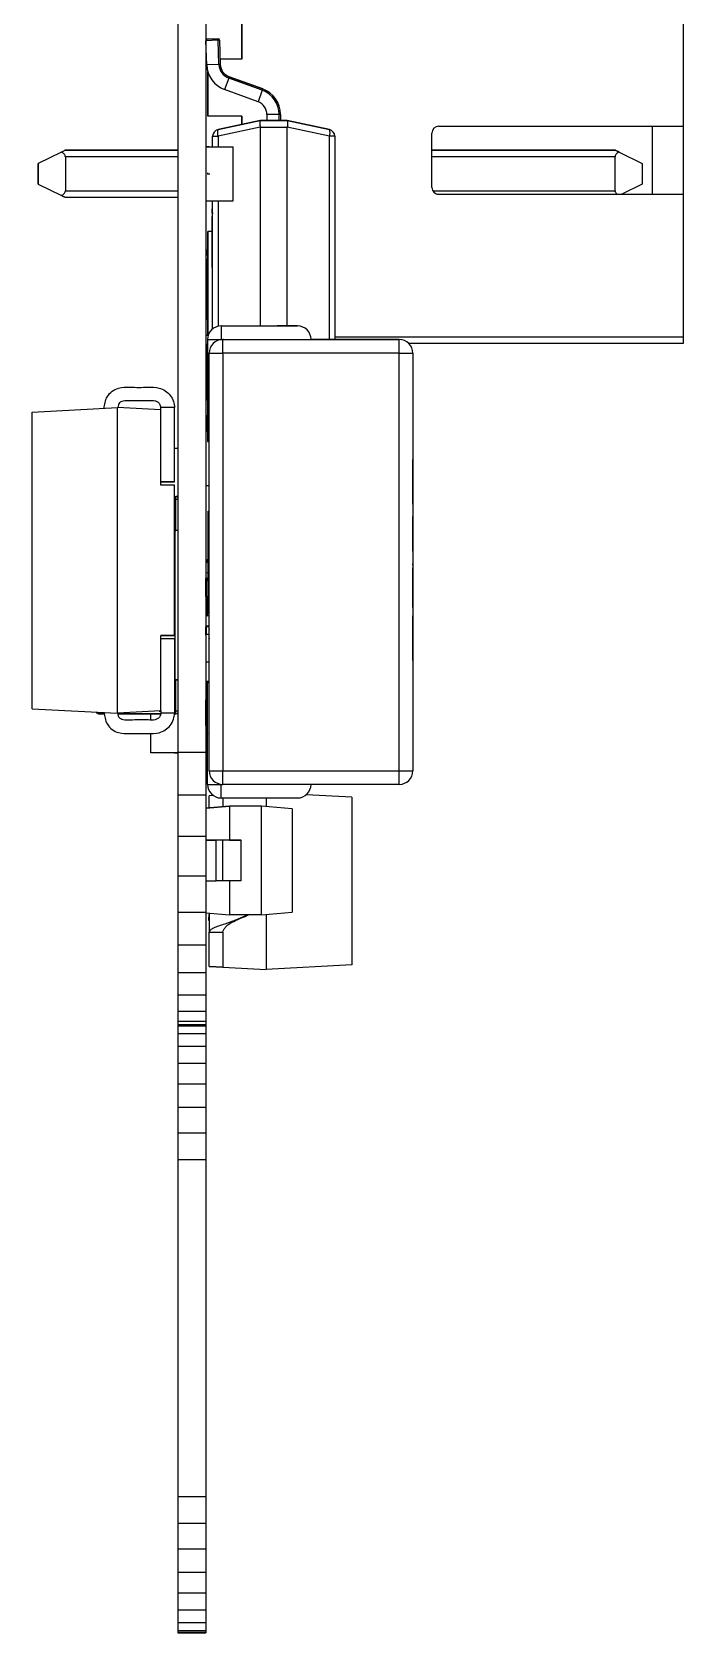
# Model space of a CAD drawing. Header units: millimetres. Extents: x 0 to 841, y 0 to 2287.
# Drawn here: x 447.88 to 467.06, y 268.27 to 315.42 of the extents above; entities that cross this region are included whole.
import ezdxf

# ---------------------------------------------------------------- set-up
doc = ezdxf.new("R2010")
doc.units = ezdxf.units.MM
doc.header["$PDSIZE"] = -1

msp = doc.modelspace()

# ---------------------------------------------------------------- linework, layer by layer
at = {"color": 7, "linetype": 'Continuous', "lineweight": 25}
for p, q in [((452.176, 335.218), (452.176, 294.213)), ((452.999, 335.218), (452.999, 294.213)), ((467.059, 330.162), (467.059, 312.642)), ((454.059, 317.242), (454.059, 314.622)), ((454.059, 314.622), (454.059, 317.242)), ((453.36, 315.175), (453, 315.163)), ((453, 315.164), (453, 315.164)), ((453.025, 314.448), (453, 315.163)), ((453.039, 315.204), (453.359, 315.215)), ((453.359, 315.215), (453.039, 315.204)), ((453.039, 315.204), (453.039, 315.204)), ((453.359, 315.215), (453.36, 315.175)), ((453.359, 315.215), (453.359, 315.215)), ((453.4, 315.177), (453.36, 315.175)), ((453.385, 314.46), (453.36, 315.175)), ((453.4, 315.177), (453.425, 314.462)), ((453.4, 315.177), (453.4, 315.177)), ((454.059, 314.622), (453.42, 314.622)), ((454.059, 314.622), (453.42, 314.622)), ((454.059, 314.622), (454.059, 314.622)), ((453.385, 314.46), (453.025, 314.448)), ((453.059, 314.245), (453.059, 312.942)), ((453.059, 312.942), (453.059, 314.245)), ((453.425, 314.462), (453.385, 314.46)), ((453.425, 314.462), (453.425, 314.462)), ((453.674, 314.062), (453.551, 313.724)), ((453.688, 314.1), (453.674, 314.062)), ((454.659, 313.704), (453.674, 314.062)), ((453.688, 314.1), (454.673, 313.741)), ((453.688, 314.1), (453.688, 314.1)), ((454.673, 313.741), (453.688, 314.1)), ((454.536, 313.365), (453.551, 313.724)), ((454.659, 313.704), (454.536, 313.365)), ((454.673, 313.741), (454.659, 313.704)), ((454.673, 313.741), (454.673, 313.741)), ((454.059, 312.942), (453.059, 312.942)), ((453.059, 312.942), (453.059, 312.942)), ((453.357, 312.544), (454.599, 312.81)), ((454.599, 312.81), (453.357, 312.544)), ((454.599, 312.614), (453.357, 312.348)), ((454.059, 312.942), (454.059, 312.694)), ((454.059, 312.694), (454.059, 312.942)), ((454.599, 312.81), (455.399, 312.81)), ((454.599, 312.81), (454.599, 312.81)), ((454.799, 312.81), (454.599, 312.81)), ((455.399, 312.61), (454.599, 312.61)), ((454.599, 312.61), (454.599, 306.762)), ((455.159, 312.99), (454.799, 312.99)), ((454.799, 312.99), (454.799, 312.81)), ((455.159, 312.81), (454.799, 312.81)), ((455.199, 312.99), (455.159, 312.99)), ((455.159, 312.81), (455.159, 312.99)), ((455.199, 312.81), (455.159, 312.81)), ((455.199, 312.99), (455.199, 312.81)), ((455.199, 312.99), (455.199, 312.99)), ((455.399, 312.81), (455.199, 312.81)), ((455.399, 312.81), (456.641, 312.544)), ((455.399, 312.81), (455.399, 312.81)), ((456.641, 312.544), (455.399, 312.81)), ((456.641, 312.348), (455.399, 312.614)), ((455.399, 306.762), (455.399, 312.61)), ((459.859, 312.642), (467.059, 312.642)), ((466.159, 310.642), (466.159, 312.642)), ((467.059, 312.642), (467.059, 310.642)), ((453.199, 312.348), (453.357, 312.348)), ((453.199, 312.042), (453.199, 312.348)), ((453.199, 312.348), (453.199, 312.348)), ((453.357, 312.544), (453.357, 312.544)), ((453.357, 312.348), (453.357, 312.042)), ((456.641, 312.544), (456.641, 312.544)), ((456.799, 312.348), (456.641, 312.348)), ((456.641, 306.362), (456.641, 312.348)), ((456.799, 312.348), (456.799, 306.362)), ((456.799, 312.348), (456.799, 312.348)), ((459.659, 310.842), (459.659, 312.442)), ((448.742, 311.883), (448.059, 311.542)), ((448.742, 311.883), (448.059, 311.542)), ((448.859, 311.942), (452.176, 311.942)), ((448.859, 311.942), (448.859, 311.942)), ((452.176, 311.942), (448.859, 311.942)), ((448.859, 311.742), (448.859, 310.742)), ((452.176, 311.742), (448.859, 311.742)), ((452.999, 312.042), (453.799, 312.042)), ((453.099, 312.042), (452.999, 312.042)), ((453.099, 312.042), (453.799, 312.042)), ((453.799, 312.042), (453.799, 312.042)), ((453.799, 310.442), (453.799, 312.042)), ((459.659, 311.942), (465.059, 311.942)), ((465.059, 311.942), (459.659, 311.942)), ((465.059, 311.742), (459.659, 311.742)), ((465.059, 311.942), (465.059, 311.942)), ((465.059, 310.742), (465.059, 311.742)), ((465.176, 311.883), (465.859, 311.542)), ((465.176, 311.883), (465.859, 311.542)), ((448.059, 310.942), (448.059, 311.542)), ((448.059, 311.542), (448.059, 311.542)), ((448.059, 311.542), (448.059, 310.942)), ((453.801, 311.432), (453.799, 311.432)), ((453.801, 311.28), (453.799, 311.28)), ((465.859, 311.542), (465.859, 310.942)), ((465.859, 311.542), (465.859, 311.542)), ((448.059, 310.942), (448.742, 310.6)), ((448.059, 310.942), (448.059, 310.942)), ((448.859, 310.742), (452.176, 310.742)), ((453.801, 311.132), (453.799, 311.132)), ((459.686, 310.742), (465.059, 310.742)), ((465.859, 310.942), (465.259, 310.642)), ((452.176, 310.542), (448.859, 310.542)), ((452.999, 310.442), (453.799, 310.442)), ((453.199, 306.675), (453.199, 310.442)), ((453.357, 310.442), (453.357, 306.751)), ((459.859, 310.642), (467.059, 310.642)), ((459.859, 310.642), (459.859, 310.642)), ((459.859, 310.642), (467.059, 310.642)), ((467.059, 310.642), (467.059, 306.442)), ((467.059, 310.642), (467.059, 310.642)), ((453.194, 310.214), (453.184, 310.214)), ((453.194, 310.211), (453.184, 310.211)), ((453.184, 310.097), (453.194, 310.097)), ((453.184, 310.092), (453.184, 310.063)), ((453.194, 310.063), (453.184, 310.063)), ((453.194, 309.983), (453.184, 309.983)), ((453.184, 309.233), (453.184, 309.983)), ((453.194, 310.092), (453.194, 310.063)), ((453.194, 309.233), (453.194, 309.983)), ((453.059, 309.542), (453.059, 306.492)), ((453.184, 309.542), (453.059, 309.542)), ((453.184, 309.542), (453.059, 309.542)), ((453.059, 309.542), (453.059, 309.542)), ((453.059, 309.016), (453.059, 309.542)), ((453.199, 309.542), (453.194, 309.542)), ((453.199, 309.542), (453.194, 309.542)), ((453.059, 309.016), (453.051, 309.016)), ((453.051, 309.013), (453.051, 309.016)), ((453.059, 309.013), (453.051, 309.013)), ((453.051, 309.012), (453.051, 308.993)), ((453.051, 308.97), (453.051, 309.012)), ((453.051, 309.012), (453.051, 308.999)), ((453.051, 308.964), (453.051, 309.012)), ((453.051, 308.993), (453.051, 308.97)), ((453.051, 308.987), (453.051, 308.978)), ((453.051, 308.929), (453.051, 308.919)), ((453.051, 308.909), (453.051, 308.903)), ((453.051, 308.903), (453.051, 308.891)), ((453.051, 308.903), (453.051, 308.891)), ((453.051, 308.895), (453.051, 308.835)), ((453.051, 308.835), (453.051, 308.878)), ((453.051, 308.876), (453.059, 308.876)), ((453.059, 308.835), (453.051, 308.835)), ((453.059, 308.739), (453.059, 308.835)), ((453.194, 309.233), (453.184, 309.233)), ((453.184, 308.483), (453.184, 309.233)), ((453.194, 308.483), (453.194, 309.233)), ((453.059, 308.739), (453.051, 308.739)), ((453.184, 308.483), (453.194, 308.483)), ((453.051, 308.199), (453.051, 307.839)), ((453.051, 308.199), (453.051, 307.839)), ((453.051, 307.839), (453.051, 307.719)), ((453.051, 307.839), (453.051, 307.719)), ((453.059, 307.839), (453.051, 307.839)), ((453.051, 306.939), (453.059, 306.939)), ((453.059, 306.492), (453.059, 306.939)), ((452.999, 306.492), (453.069, 306.492)), ((452.999, 306.492), (453.069, 306.492)), ((453.447, 306.762), (453.447, 306.762)), ((453.447, 306.762), (455.699, 306.762)), ((453.447, 306.762), (455.699, 306.762)), ((453.447, 306.762), (453.447, 306.362)), ((455.699, 306.762), (455.099, 306.762)), ((455.099, 306.762), (455.099, 306.762)), ((455.099, 306.762), (455.699, 306.762)), ((455.699, 306.762), (455.699, 306.762)), ((455.699, 306.762), (455.699, 306.762)), ((452.999, 306.16), (453.039, 306.16)), ((453.039, 306.22), (453.039, 306.16)), ((453.039, 306.22), (453.047, 306.22)), ((453.039, 306.22), (453.039, 306.22)), ((453.047, 306.22), (453.039, 306.22)), ((453.039, 306.22), (453.039, 306.22)), ((453.039, 306.16), (453.039, 304.64)), ((453.047, 306.16), (453.039, 306.16)), ((453.047, 306.362), (453.447, 306.362)), ((453.047, 306.362), (453.047, 303.362)), ((453.447, 306.362), (453.499, 306.362)), ((453.447, 306.362), (453.447, 306.358)), ((453.499, 305.962), (453.499, 306.362)), ((453.499, 306.362), (458.699, 306.362)), ((453.499, 306.362), (453.499, 306.362)), ((453.519, 306.362), (453.499, 306.362)), ((453.519, 306.362), (456.099, 306.362)), ((456.099, 306.362), (456.099, 306.362)), ((458.699, 306.362), (456.099, 306.362)), ((456.799, 306.442), (467.059, 306.442)), ((458.699, 305.962), (458.699, 306.362)), ((458.699, 306.362), (458.699, 306.362)), ((467.059, 306.242), (458.985, 306.242)), ((462.259, 306.242), (462.059, 306.242)), ((467.059, 306.242), (462.259, 306.242)), ((467.059, 306.442), (467.059, 306.242)), ((453.099, 305.962), (453.499, 305.962)), ((453.099, 293.662), (453.099, 305.962)), ((453.099, 305.962), (453.099, 305.962)), ((458.699, 305.962), (453.499, 305.962)), ((453.499, 305.962), (453.499, 293.662)), ((458.699, 305.962), (459.099, 305.962)), ((458.699, 293.662), (458.699, 305.962)), ((459.099, 305.962), (459.099, 293.662)), ((459.099, 305.962), (459.099, 305.962)), ((452.999, 304.64), (453.039, 304.64)), ((453.039, 304.58), (453.039, 304.64)), ((453.039, 304.64), (453.047, 304.64)), ((453.047, 304.58), (453.039, 304.58)), ((447.876, 304.225), (450.396, 304.358)), ((447.876, 304.025), (447.876, 304.225)), ((450.396, 295.358), (450.396, 304.358)), ((451.676, 304.29), (450.396, 304.358)), ((451.676, 304.29), (451.676, 304.358)), ((452.076, 304.358), (451.676, 304.358)), ((451.676, 302.069), (451.676, 304.29)), ((452.076, 302.169), (452.076, 304.358)), ((447.876, 303.865), (447.876, 304.025)), ((447.876, 303.725), (447.876, 303.865)), ((447.876, 303.565), (447.876, 303.725)), ((452.999, 303.792), (453.019, 303.792)), ((452.999, 303.66), (453.047, 303.66)), ((453.047, 303.66), (452.999, 303.66)), ((453.014, 303.66), (453.025, 303.972)), ((453.025, 303.972), (453.025, 303.972)), ((453.047, 303.971), (453.025, 303.972)), ((447.876, 303.425), (447.876, 303.565)), ((447.876, 303.265), (447.876, 303.425)), ((447.876, 303.125), (447.876, 303.265)), ((453.047, 303.362), (453.099, 303.362)), ((447.876, 302.965), (447.876, 303.125)), ((447.876, 295.49), (447.876, 302.965)), ((452.176, 303.152), (452.076, 303.152)), ((453.099, 303.162), (453.099, 303.162)), ((459.101, 302.832), (459.099, 302.832)), ((451.676, 302.169), (452.076, 302.169)), ((452.076, 302.169), (451.676, 302.169)), ((452.076, 302.069), (451.676, 302.069)), ((452.076, 302.169), (452.076, 302.169)), ((452.076, 297.646), (452.076, 302.069)), ((452.999, 302.06), (453.099, 302.06)), ((459.101, 302.198), (459.099, 302.198)), ((452.076, 301.742), (452.116, 301.742)), ((452.116, 301.662), (452.076, 301.662)), ((452.116, 301.662), (452.116, 301.742)), ((452.116, 300.742), (452.116, 301.662)), ((452.116, 301.662), (452.176, 301.662)), ((453.069, 301.312), (453.089, 301.312)), ((453.069, 298.312), (453.069, 301.312)), ((453.089, 298.312), (453.089, 301.312)), ((459.101, 301.515), (459.099, 301.515)), ((459.101, 301.223), (459.099, 301.223)), ((459.101, 301.149), (459.099, 301.149)), ((452.076, 300.754), (452.088, 300.754)), ((452.088, 300.754), (452.088, 298.954)), ((452.088, 300.742), (452.116, 300.742)), ((452.096, 296.342), (452.096, 300.742)), ((452.176, 300.742), (452.116, 300.742)), ((453.099, 300.369), (453.099, 300.369)), ((459.101, 300.584), (459.099, 300.584)), ((453.039, 299.87), (453.069, 299.87)), ((453.039, 299.87), (453.039, 299.87)), ((453.069, 299.87), (453.039, 299.87)), ((453.039, 299.87), (453.039, 299.87)), ((453.039, 299.87), (453.069, 299.87)), ((453.039, 299.87), (453.039, 299.87)), ((453.069, 299.87), (453.039, 299.87)), ((453.039, 299.87), (453.039, 299.87)), ((453.039, 299.87), (453.039, 299.87)), ((453.039, 299.815), (453.039, 299.87)), ((453.089, 299.87), (453.099, 299.87)), ((453.099, 299.87), (453.089, 299.87)), ((453.089, 299.87), (453.099, 299.87)), ((453.099, 299.87), (453.089, 299.87)), ((453.099, 300.115), (453.099, 300.115)), ((459.101, 300.125), (459.099, 300.125)), ((459.101, 300.052), (459.099, 300.052)), ((452.999, 299.813), (453.069, 299.817)), ((453.069, 299.817), (452.999, 299.813)), ((453.069, 299.797), (452.999, 299.793)), ((452.999, 299.493), (453.069, 299.497)), ((453.089, 299.818), (453.099, 299.818)), ((453.099, 299.818), (453.089, 299.818)), ((453.099, 299.798), (453.089, 299.798)), ((453.089, 299.498), (453.099, 299.498)), ((459.101, 299.759), (459.099, 299.759)), ((459.101, 299.637), (459.099, 299.637)), ((452.076, 298.954), (452.088, 298.954)), ((452.999, 298.792), (452.999, 299.328)), ((453.017, 298.792), (453.017, 299.297)), ((453.099, 299.201), (453.088, 299.21)), ((459.101, 299.3), (459.099, 299.3)), ((452.999, 298.792), (453.017, 298.792)), ((453.017, 298.792), (453.069, 298.792)), ((453.037, 298.772), (453.019, 298.772)), ((453.069, 298.772), (453.037, 298.772)), ((453.039, 298.772), (453.039, 298.29)), ((453.089, 298.792), (453.099, 298.792)), ((453.099, 298.772), (453.089, 298.772)), ((459.101, 298.467), (459.099, 298.467)), ((453.039, 298.29), (452.999, 298.29)), ((453.039, 298.29), (453.039, 298.23)), ((453.039, 298.29), (453.099, 298.29)), ((453.099, 298.23), (453.039, 298.23)), ((453.069, 298.312), (453.089, 298.312)), ((453.099, 298.399), (453.099, 298.399)), ((459.101, 298.223), (459.099, 298.223)), ((452.076, 297.646), (451.676, 297.646)), ((451.676, 295.425), (451.676, 297.646)), ((451.676, 297.646), (452.076, 297.646)), ((451.676, 297.646), (451.676, 297.646)), ((452.076, 297.546), (451.676, 297.546)), ((452.076, 297.646), (452.076, 297.646)), ((452.076, 297.546), (452.076, 295.358)), ((453.017, 297.906), (452.999, 297.906)), ((452.999, 297.652), (452.999, 297.906)), ((452.999, 297.652), (452.999, 296.892)), ((453.093, 297.906), (453.017, 297.906)), ((453.017, 297.671), (453.017, 297.906)), ((453.019, 297.926), (453.037, 297.926)), ((453.019, 297.926), (453.093, 297.926)), ((453.099, 297.672), (453.019, 297.672)), ((453.037, 297.672), (453.019, 297.672)), ((453.037, 297.926), (453.093, 297.926)), ((453.037, 297.926), (453.093, 297.926)), ((453.099, 297.672), (453.037, 297.672)), ((453.099, 297.976), (453.093, 297.976)), ((453.093, 297.841), (453.093, 297.976)), ((453.099, 297.841), (453.093, 297.841)), ((453.093, 297.841), (453.093, 297.832)), ((453.099, 297.832), (453.093, 297.832)), ((453.093, 297.809), (453.093, 297.832)), ((453.099, 297.809), (453.093, 297.809)), ((453.093, 297.8), (453.093, 297.809)), ((453.099, 297.8), (453.093, 297.8)), ((453.093, 297.777), (453.093, 297.8)), ((453.099, 297.777), (453.093, 297.777)), ((453.093, 297.767), (453.093, 297.777)), ((453.099, 297.767), (453.093, 297.767)), ((453.099, 297.759), (453.093, 297.759)), ((453.099, 297.729), (453.093, 297.729)), ((453.099, 297.722), (453.093, 297.722)), ((453.093, 297.672), (453.093, 297.722)), ((453.099, 297.64), (453.093, 297.64)), ((453.099, 297.638), (453.093, 297.638)), ((453.093, 297.569), (453.099, 297.569)), ((453.093, 297.567), (453.093, 297.549)), ((453.099, 297.549), (453.093, 297.549)), ((459.101, 297.589), (459.099, 297.589)), ((453.099, 297.501), (453.093, 297.501)), ((453.093, 297.051), (453.093, 297.501)), ((453.099, 297.051), (453.093, 297.051)), ((453.093, 296.601), (453.093, 297.051)), ((453.019, 296.872), (453.093, 296.872)), ((453.093, 296.601), (453.099, 296.601)), ((459.101, 296.906), (459.099, 296.906)), ((452.116, 296.342), (452.076, 296.342)), ((452.176, 296.342), (452.116, 296.342)), ((452.116, 295.422), (452.116, 296.342)), ((452.116, 296.342), (452.176, 296.342)), ((452.999, 296.294), (453.099, 296.294)), ((453.099, 296.294), (452.999, 296.294)), ((453.099, 296.262), (453.047, 296.262)), ((453.047, 296.262), (453.099, 296.262)), ((453.047, 296.262), (453.047, 296.262)), ((453.047, 293.262), (453.047, 296.262)), ((453.017, 295.752), (452.999, 295.752)), ((452.999, 294.992), (452.999, 295.752)), ((453.017, 294.992), (453.017, 295.752)), ((453.047, 295.752), (453.017, 295.752)), ((453.019, 295.772), (453.037, 295.772)), ((453.019, 295.772), (453.047, 295.772)), ((453.037, 295.772), (453.047, 295.772)), ((453.037, 295.772), (453.047, 295.772)), ((447.876, 295.49), (450.396, 295.358)), ((447.876, 295.49), (447.876, 295.49)), ((447.876, 295.49), (450.396, 295.358)), ((449.836, 295.342), (449.836, 295.387)), ((450.008, 295.342), (449.836, 295.342)), ((449.836, 295.342), (449.836, 295.342)), ((449.836, 295.342), (450.008, 295.342)), ((450.002, 295.378), (450.396, 295.358)), ((450.002, 295.378), (450.002, 295.378)), ((451.676, 295.425), (450.396, 295.358)), ((451.676, 295.425), (450.396, 295.358)), ((450.396, 295.358), (450.396, 295.358)), ((450.396, 295.358), (450.396, 295.358)), ((451.671, 295.342), (450.41, 295.342)), ((450.41, 295.342), (451.671, 295.342)), ((451.374, 295.176), (451.376, 295.176)), ((451.376, 295.16), (451.376, 295.342)), ((451.62, 295.422), (451.676, 295.422)), ((451.676, 295.425), (451.676, 295.425)), ((451.676, 295.425), (451.676, 295.358)), ((452.076, 295.358), (451.676, 295.358)), ((452.116, 295.342), (452.073, 295.342)), ((452.073, 295.342), (452.116, 295.342)), ((452.076, 295.422), (452.116, 295.422)), ((452.116, 295.342), (452.116, 295.422)), ((452.176, 295.422), (452.116, 295.422)), ((452.116, 295.342), (452.116, 295.342)), ((451.376, 294.186), (451.376, 294.763)), ((452.999, 294.992), (453.017, 294.992)), ((453.017, 294.992), (453.047, 294.992)), ((453.037, 294.972), (453.019, 294.972)), ((453.047, 294.972), (453.037, 294.972)), ((452.176, 294.213), (452.999, 294.213)), ((452.176, 294.213), (452.176, 292.957)), ((453.047, 294.54), (452.999, 294.542)), ((452.999, 294.242), (453.047, 294.24)), ((453.047, 294.22), (452.999, 294.222)), ((452.999, 294.213), (452.999, 292.957)), ((452.176, 294.186), (451.376, 294.186)), ((452.076, 294.186), (451.376, 294.186)), ((452.076, 294.186), (452.176, 294.186)), ((452.076, 294.186), (452.076, 294.186)), ((453.047, 293.262), (453.447, 293.262)), ((453.099, 293.662), (453.499, 293.662)), ((453.447, 293.262), (453.447, 293.265)), ((453.447, 292.862), (453.447, 293.262)), ((453.447, 293.262), (453.499, 293.262)), ((453.447, 293.262), (453.499, 293.262)), ((453.499, 293.662), (458.699, 293.662)), ((453.499, 293.262), (453.499, 293.662)), ((458.699, 293.262), (453.499, 293.262)), ((455.099, 293.262), (455.099, 293.262)), ((456.099, 293.262), (456.099, 293.262)), ((456.099, 293.262), (456.099, 293.262)), ((458.699, 293.662), (459.099, 293.662)), ((458.699, 293.262), (458.699, 293.662)), ((452.176, 292.957), (452.999, 292.957)), ((452.176, 292.957), (452.176, 291.733)), ((452.999, 292.957), (452.999, 291.733)), ((453.221, 292.932), (453.099, 292.926)), ((453.221, 292.932), (453.099, 292.926)), ((453.099, 292.926), (453.099, 292.926)), ((453.099, 292.569), (453.099, 292.926)), ((453.447, 292.862), (455.699, 292.862)), ((453.499, 292.862), (453.499, 292.604)), ((454.779, 292.862), (454.779, 292.61)), ((457.299, 292.882), (455.953, 292.952)), ((457.299, 292.882), (455.953, 292.952)), ((457.299, 292.882), (457.299, 287.946)), ((457.299, 292.882), (457.299, 292.882)), ((457.299, 292.882), (457.299, 292.882)), ((452.999, 292.561), (453.699, 292.622)), ((453.699, 292.622), (452.999, 292.561)), ((453.699, 292.622), (453.699, 292.622)), ((453.699, 292.622), (453.699, 291.622)), ((454.639, 292.622), (453.699, 292.622)), ((454.639, 292.622), (453.699, 292.622)), ((454.639, 289.422), (454.639, 292.622)), ((454.639, 292.622), (454.639, 292.622)), ((455.539, 292.543), (454.639, 292.622)), ((455.539, 292.543), (454.639, 292.622)), ((455.539, 292.543), (455.539, 289.501)), ((455.539, 292.543), (455.539, 292.543)), ((455.539, 292.543), (455.539, 292.543)), ((452.176, 291.733), (452.999, 291.733)), ((452.176, 291.733), (452.176, 290.57)), ((452.999, 291.733), (452.999, 290.57)), ((452.999, 291.622), (453.299, 291.622)), ((453.499, 291.622), (453.299, 291.622)), ((453.299, 291.622), (453.299, 291.622)), ((453.499, 291.622), (453.299, 291.622)), ((453.299, 290.422), (453.299, 291.622)), ((453.669, 291.622), (453.499, 291.622)), ((453.499, 290.422), (453.499, 291.622)), ((453.699, 291.622), (453.669, 291.622)), ((453.699, 291.622), (454.044, 291.622)), ((454.044, 290.422), (454.044, 291.622)), ((452.176, 290.57), (452.999, 290.57)), ((452.176, 290.57), (452.176, 289.496)), ((452.999, 290.57), (452.999, 289.496)), ((452.999, 290.422), (453.299, 290.422)), ((453.499, 290.422), (453.299, 290.422)), ((453.699, 290.422), (453.699, 289.422)), ((452.176, 289.496), (452.999, 289.496)), ((452.176, 289.496), (452.176, 288.538)), ((452.999, 289.496), (452.999, 288.538)), ((454.639, 289.422), (455.539, 289.501)), ((452.999, 289.483), (453.699, 289.422)), ((453.099, 289.427), (453.087, 289.427)), ((453.087, 289.427), (453.087, 289.394)), ((453.099, 289.387), (453.087, 289.387)), ((453.087, 289.387), (453.087, 289.385)), ((453.099, 289.385), (453.087, 289.385)), ((453.099, 289.385), (453.087, 289.385)), ((453.087, 289.385), (453.087, 289.353)), ((453.087, 289.385), (453.087, 289.385)), ((453.099, 289.353), (453.087, 289.353)), ((453.087, 289.249), (453.087, 289.353)), ((453.099, 289.249), (453.087, 289.249)), ((453.087, 289.246), (453.099, 289.246)), ((453.099, 289.474), (453.099, 288.914)), ((454.639, 289.422), (453.699, 289.422)), ((454.232, 289.407), (454.255, 289.422)), ((454.779, 289.434), (454.779, 287.814)), ((453.099, 288.914), (453.499, 288.914)), ((453.099, 287.902), (453.099, 288.914)), ((453.499, 288.914), (453.499, 287.881)), ((452.176, 288.538), (452.999, 288.538)), ((452.176, 288.538), (452.176, 287.721)), ((452.999, 288.538), (452.999, 287.721)), ((452.176, 287.721), (452.999, 287.721)), ((452.176, 287.721), (452.176, 287.063)), ((452.999, 287.721), (452.999, 287.063)), ((453.099, 287.902), (453.499, 287.881)), ((453.099, 287.902), (453.099, 287.902)), ((453.499, 287.881), (453.099, 287.902)), ((453.499, 287.881), (454.779, 287.814)), ((453.499, 287.881), (454.779, 287.813)), ((453.499, 287.881), (453.499, 287.881)), ((457.299, 287.946), (454.779, 287.814)), ((457.299, 287.946), (454.779, 287.813)), ((457.299, 287.946), (457.299, 287.946)), ((457.299, 287.946), (457.299, 287.946)), ((452.176, 287.063), (452.999, 287.063)), ((452.176, 287.063), (452.176, 286.581)), ((452.999, 287.063), (452.999, 286.581)), ((452.176, 286.581), (452.999, 286.581)), ((452.176, 286.581), (452.176, 286.287)), ((452.176, 286.287), (452.999, 286.287)), ((452.176, 286.287), (452.176, 286.188)), ((452.999, 286.581), (452.999, 286.287)), ((452.999, 286.287), (452.999, 286.188)), ((452.176, 286.188), (452.999, 286.188)), ((452.176, 286.188), (452.176, 286.155)), ((452.176, 286.155), (452.999, 286.155)), ((452.176, 286.155), (452.176, 285.926)), ((452.176, 285.926), (452.999, 285.926)), ((452.176, 285.926), (452.176, 285.555)), ((452.999, 286.188), (452.999, 286.155)), ((452.999, 286.155), (452.999, 285.926)), ((452.999, 285.926), (452.999, 285.555)), ((452.176, 285.555), (452.999, 285.555)), ((452.176, 285.555), (452.176, 285.055)), ((452.999, 285.555), (452.999, 285.055)), ((452.176, 285.055), (452.999, 285.055)), ((452.176, 285.055), (452.176, 284.446)), ((452.999, 285.055), (452.999, 284.446)), ((452.176, 284.446), (452.999, 284.446)), ((452.176, 284.446), (452.176, 283.751)), ((452.999, 284.446), (452.999, 283.751)), ((452.176, 283.751), (452.999, 283.751)), ((452.176, 283.751), (452.176, 282.997)), ((452.999, 283.751), (452.999, 282.997)), ((452.176, 282.997), (452.999, 282.997)), ((452.176, 282.997), (452.176, 282.213)), ((452.999, 282.997), (452.999, 282.213)), ((452.176, 282.213), (452.999, 282.213)), ((452.176, 282.213), (452.176, 272.29)), ((452.999, 282.213), (452.999, 272.29)), ((452.176, 272.29), (452.999, 272.29)), ((452.176, 272.29), (452.176, 271.506)), ((452.999, 272.29), (452.999, 271.506)), ((452.176, 271.506), (452.999, 271.506)), ((452.176, 271.506), (452.176, 270.752)), ((452.999, 271.506), (452.999, 270.752)), ((452.176, 270.752), (452.999, 270.752)), ((452.176, 270.752), (452.176, 270.057)), ((452.999, 270.752), (452.999, 270.057)), ((452.176, 270.057), (452.999, 270.057)), ((452.176, 270.057), (452.176, 269.448)), ((452.999, 270.057), (452.999, 269.448)), ((452.176, 269.448), (452.999, 269.448)), ((452.176, 269.448), (452.176, 268.948)), ((452.999, 269.448), (452.999, 268.948)), ((452.176, 268.948), (452.999, 268.948)), ((452.176, 268.948), (452.176, 268.576)), ((452.999, 268.948), (452.999, 268.576)), ((452.176, 268.576), (452.999, 268.576)), ((452.176, 268.576), (452.176, 268.348)), ((452.176, 268.348), (452.999, 268.348)), ((452.176, 268.348), (452.176, 268.29)), ((452.176, 268.29), (452.999, 268.29)), ((452.176, 268.29), (452.176, 268.27)), ((452.999, 268.576), (452.999, 268.348)), ((452.999, 268.348), (452.999, 268.29)), ((452.999, 268.29), (452.999, 268.27)), ((452.176, 268.27), (452.999, 268.27))]:
    msp.add_line(p, q, dxfattribs=at)
at = {"color": 7, "linetype": 'Continuous'}
for q in [(453.059, 311.271), (453.059, 311.271), (453.118, 311.242), (453.118, 311.242)]:
    msp.add_line((453.059, 311.242), q, dxfattribs=at)
at = {"color": 7, "linetype": 'Continuous', "lineweight": 25, "flags": 128}
for points in [[(453.051, 307.839), (453.051, 308.183), (453.051, 308.475), (453.051, 308.67), (453.051, 308.739), (453.051, 308.67), (453.051, 308.475), (453.051, 308.439)], [(453.051, 307.839), (453.051, 308.137), (453.051, 308.391), (453.051, 308.56), (453.051, 308.619), (453.051, 308.56), (453.051, 308.458)], [(453.051, 307.479), (453.051, 307.287), (453.051, 307.118), (453.051, 307.059), (453.051, 307.118), (453.051, 307.287), (453.051, 307.541), (453.051, 307.839)], [(453.051, 307.479), (453.051, 307.203), (453.051, 307.008), (453.051, 306.939), (453.051, 307.008), (453.051, 307.203), (453.051, 307.495), (453.051, 307.839)], [(453.025, 303.972), (453.038, 304.09), (453.047, 304.132)], [(453.047, 304.132), (453.038, 304.09), (453.025, 303.972)], [(453.087, 299.239), (453.089, 299.237), (453.099, 299.228)], [(453.047, 294.749), (453.021, 294.707), (452.999, 294.657)], [(453.299, 291.622), (453.24, 291.622), (453.184, 291.622), (453.132, 291.622), (453.087, 291.622), (453.049, 291.622), (453.022, 291.622), (453.005, 291.622), (452.999, 291.622)], [(454.044, 291.622), (454.003, 291.622), (453.952, 291.622), (453.891, 291.622), (453.823, 291.622), (453.748, 291.622), (453.668, 291.622), (453.584, 291.622), (453.499, 291.622)], [(454.044, 290.422), (454.003, 290.422), (453.952, 290.422), (453.891, 290.422), (453.823, 290.422), (453.748, 290.422), (453.668, 290.422), (453.584, 290.422), (453.499, 290.422)]]:
    msp.add_lwpolyline(points, dxfattribs=at)
at = {"color": 7, "linetype": 'Continuous', "lineweight": 25}
for centre, radius, start, end in [((453.04, 315.164), 0.04, 92, 180), ((453.36, 315.175), 0.04, 90, 92), ((453.36, 315.175), 0.04, 90, 92), ((453.36, 315.175), 0.04, 2, 90), ((453.36, 315.175), 0.04, 2, 90), ((453.825, 314.476), 0.8, 182, 250), ((453.825, 314.476), 0.44, 182, 250), ((453.825, 314.476), 0.4, 182, 250), ((453.825, 314.476), 0.4, 182, 250), ((454.399, 312.99), 0.76, 0, 70), ((454.399, 312.99), 0.8, 0, 70), ((454.399, 312.99), 0.8, 0, 70), ((454.399, 312.99), 0.4, 0, 70), ((459.859, 312.442), 0.2, 90, 180), ((453.399, 312.348), 0.2, 102.0948, 180), ((453.399, 312.348), 0.2, 102.0948, 180), ((453.603, 312.446), 0.265, 158.3054, 201.6946), ((456.395, 312.446), 0.265, 338.3054, 21.6946), ((456.599, 312.348), 0.2, 0, 77.9052), ((456.599, 312.348), 0.2, 0, 77.9052), ((459.859, 310.842), 0.2, 180, 270), ((459.859, 310.842), 0.2, 225, 270), ((453.447, 306.362), 0.4, 90, 180), ((453.447, 306.362), 0.4, 90, 180), ((455.699, 306.362), 0.4, 0, 90), ((455.699, 306.362), 0.4, 0, 90), ((453.039, 306.16), 0.06, 90, 131.8103), ((453.039, 306.16), 0.06, 90, 131.8103), ((453.499, 305.962), 0.4, 90, 180), ((453.499, 305.962), 0.4, 90, 180), ((458.699, 305.962), 0.4, 0, 90), ((458.699, 305.962), 0.4, 0, 90), ((453.039, 304.64), 0.06, 228.1897, 270), ((452.116, 301.662), 0.08, 41.41, 90), ((453.039, 299.81), 0.06, 90, 131.8103), ((453.039, 299.81), 0.06, 90, 131.8103), ((453.039, 299.81), 0.06, 90, 131.8103), ((453.039, 299.81), 0.06, 90, 131.8103), ((453.365, 299.512), 0.39, 200.0529, 220.5456), ((453.365, 299.512), 0.41, 207.3232, 223.009), ((453.019, 298.792), 0.02, 179.9607, 269.9607), ((453.037, 298.792), 0.02, 179.9607, 269.9607), ((453.039, 298.29), 0.06, 228.1897, 270), ((453.019, 297.906), 0.02, 90.0393, 180.0393), ((453.019, 297.652), 0.02, 90.0393, 180.0393), ((453.037, 297.906), 0.02, 90.0393, 180.0393), ((453.019, 296.892), 0.02, 179.9607, 269.9607), ((453.019, 295.752), 0.02, 90.0393, 180.0393), ((453.037, 295.752), 0.02, 90.0393, 180.0393), ((449.836, 295.422), 0.08, 202.7554, 270), ((449.836, 295.422), 0.08, 202.7553, 270), ((452.116, 295.422), 0.08, 270, 318.5903), ((452.116, 295.422), 0.08, 270, 318.5907), ((453.019, 294.992), 0.02, 179.9607, 269.9607), ((453.365, 294.523), 0.41, 140.8411, 153.3232), ((453.365, 294.523), 0.41, 140.8411, 153.3232), ((453.037, 294.992), 0.02, 179.9607, 269.9607), ((453.447, 293.262), 0.4, 180, 270), ((453.499, 293.662), 0.4, 180, 270), ((455.699, 293.262), 0.4, 270, 0), ((458.699, 293.662), 0.4, 270, 0)]:
    msp.add_arc(centre, radius, start, end, dxfattribs=at)
for points, knots in [([(453.039, 315.204), (453.034, 315.203), (453.023, 315.202), (453.011, 315.192), (453.004, 315.182), (453.001, 315.173), (453.001, 315.167), (453, 315.164)], [0, 0, 0, 0, 0.309525, 0.615015, 0.758082, 0.88571, 1, 1, 1, 1]), ([(453, 315.164), (453, 315.164), (453, 315.163), (453, 315.163), (453, 315.163)], [0, 0, 0, 0, 0.560071, 1, 1, 1, 1]), ([(454.599, 312.81), (454.596, 312.806), (454.591, 312.798), (454.59, 312.745), (454.593, 312.68), (454.597, 312.635), (454.599, 312.614)], [0, 0, 0, 0, 0.271152, 0.562156, 0.788824, 1, 1, 1, 1]), ([(454.599, 312.81), (454.599, 312.81), (454.599, 312.81), (454.599, 312.81), (454.599, 312.81)], [0, 0, 0, 0, 0.560606, 1, 1, 1, 1]), ([(454.599, 312.81), (454.599, 312.81), (454.599, 312.81), (454.599, 312.81), (454.599, 312.81)], [0, 0, 0, 0, 0.559317, 1, 1, 1, 1]), ([(454.599, 312.61), (454.599, 312.611), (454.599, 312.612), (454.599, 312.613), (454.599, 312.614)], [0, 0, 0, 0, 0.559317, 1, 1, 1, 1]), ([(455.399, 312.81), (455.399, 312.81), (455.399, 312.81), (455.399, 312.81), (455.399, 312.81)], [0, 0, 0, 0, 0.559317, 1, 1, 1, 1]), ([(455.399, 312.81), (455.402, 312.806), (455.407, 312.798), (455.408, 312.745), (455.405, 312.68), (455.401, 312.635), (455.399, 312.614)], [0, 0, 0, 0, 0.271152, 0.562156, 0.788824, 1, 1, 1, 1]), ([(455.399, 312.81), (455.399, 312.81), (455.399, 312.81), (455.399, 312.81), (455.399, 312.81)], [0, 0, 0, 0, 0.560606, 1, 1, 1, 1]), ([(455.399, 312.614), (455.399, 312.613), (455.399, 312.612), (455.399, 312.61), (455.399, 312.61)], [0, 0, 0, 0, 0.560606, 1, 1, 1, 1]), ([(448.742, 311.883), (448.76, 311.892), (448.795, 311.91), (448.833, 311.929), (448.855, 311.94), (448.858, 311.941), (448.859, 311.942)], [0, 0, 0, 0, 0.344363, 0.636319, 0.829094, 1, 1, 1, 1]), ([(448.859, 311.942), (448.858, 311.941), (448.856, 311.94), (448.842, 311.933), (448.808, 311.916), (448.77, 311.897), (448.742, 311.883)], [0, 0, 0, 0, 0.144303, 0.302796, 0.48301, 1, 1, 1, 1]), ([(448.859, 311.742), (448.858, 311.751), (448.856, 311.772), (448.842, 311.801), (448.808, 311.845), (448.77, 311.867), (448.742, 311.883)], [0, 0, 0, 0, 0.144303, 0.302796, 0.48301, 1, 1, 1, 1]), ([(465.059, 311.942), (465.06, 311.941), (465.062, 311.94), (465.076, 311.933), (465.11, 311.916), (465.148, 311.897), (465.176, 311.883)], [0, 0, 0, 0, 0.144303, 0.302796, 0.48301, 1, 1, 1, 1]), ([(465.176, 311.883), (465.157, 311.892), (465.123, 311.91), (465.085, 311.929), (465.063, 311.94), (465.06, 311.941), (465.059, 311.942)], [0, 0, 0, 0, 0.344363, 0.636319, 0.829094, 1, 1, 1, 1]), ([(465.176, 311.883), (465.157, 311.873), (465.123, 311.853), (465.085, 311.816), (465.063, 311.778), (465.06, 311.753), (465.059, 311.742)], [0, 0, 0, 0, 0.344363, 0.636319, 0.829094, 1, 1, 1, 1]), ([(453.801, 311.28), (453.801, 311.315), (453.801, 311.358), (453.801, 311.402), (453.801, 311.426), (453.801, 311.43), (453.801, 311.432)], [0, 0, 0, 0, 0.500012, 0.625693, 0.751201, 1, 1, 1, 1]), ([(453.801, 311.132), (453.801, 311.134), (453.801, 311.138), (453.801, 311.16), (453.801, 311.202), (453.801, 311.245), (453.801, 311.28)], [0, 0, 0, 0, 0.249123, 0.374635, 0.500323, 1, 1, 1, 1]), ([(448.742, 310.6), (448.76, 310.611), (448.795, 310.63), (448.833, 310.667), (448.855, 310.705), (448.858, 310.73), (448.859, 310.742)], [0, 0, 0, 0, 0.344363, 0.636319, 0.829094, 1, 1, 1, 1]), ([(465.059, 310.742), (465.06, 310.732), (465.062, 310.711), (465.076, 310.682), (465.094, 310.657), (465.111, 310.646), (465.118, 310.642)], [0, 0, 0, 0, 0.23325, 0.489436, 0.780733, 1, 1, 1, 1]), ([(448.859, 310.542), (448.858, 310.542), (448.856, 310.543), (448.842, 310.55), (448.808, 310.567), (448.77, 310.586), (448.742, 310.6)], [0, 0, 0, 0, 0.144303, 0.302796, 0.48301, 1, 1, 1, 1]), ([(453.184, 310.097), (453.184, 310.097), (453.184, 310.098), (453.184, 310.101), (453.184, 310.108), (453.184, 310.12), (453.184, 310.136), (453.184, 310.154), (453.184, 310.172), (453.184, 310.188), (453.184, 310.2), (453.184, 310.207), (453.184, 310.211), (453.184, 310.211), (453.184, 310.211)], [0, 0, 0, 0, 0.014895, 0.081548, 0.161143, 0.255274, 0.36306, 0.47945, 0.59584, 0.703626, 0.797757, 0.877352, 0.944005, 1, 1, 1, 1]), ([(453.194, 310.097), (453.194, 310.097), (453.194, 310.098), (453.194, 310.101), (453.194, 310.108), (453.194, 310.12), (453.194, 310.136), (453.194, 310.154), (453.194, 310.172), (453.194, 310.188), (453.194, 310.2), (453.194, 310.207), (453.194, 310.211), (453.194, 310.211), (453.194, 310.211)], [0, 0, 0, 0, 0.014895, 0.081548, 0.161143, 0.255274, 0.36306, 0.47945, 0.59584, 0.703626, 0.797757, 0.877352, 0.944005, 1, 1, 1, 1]), ([(453.051, 309.013), (453.051, 309.013), (453.051, 309.011), (453.051, 308.997), (453.051, 308.98), (453.051, 308.97)], [0, 0, 0, 0, 0.262326, 0.545229, 1, 1, 1, 1]), ([(453.051, 308.875), (453.051, 308.876), (453.051, 308.876), (453.051, 308.88), (453.051, 308.889), (453.051, 308.903), (453.051, 308.922), (453.051, 308.944), (453.051, 308.966), (453.051, 308.985), (453.051, 308.999), (453.051, 309.008), (453.051, 309.013), (453.051, 309.013), (453.051, 309.013)], [0, 0, 0, 0, 0.0537844, 0.1178061, 0.1942591, 0.2846742, 0.3882046, 0.5, 0.6117954, 0.7153258, 0.8057409, 0.8821939, 0.9462156, 1, 1, 1, 1]), ([(453.051, 309.013), (453.051, 309.013), (453.051, 309.013), (453.051, 309.008), (453.051, 308.999), (453.051, 308.985), (453.051, 308.966), (453.051, 308.944), (453.051, 308.922), (453.051, 308.903), (453.051, 308.889), (453.051, 308.88), (453.051, 308.876), (453.051, 308.876), (453.051, 308.875)], [0, 0, 0, 0, 0.053784, 0.117806, 0.194259, 0.284674, 0.388205, 0.5, 0.611795, 0.715326, 0.805741, 0.882194, 0.946216, 1, 1, 1, 1]), ([(453.051, 308.956), (453.051, 308.96), (453.051, 308.97), (453.051, 308.985), (453.051, 309), (453.051, 309.008), (453.051, 309.012), (453.051, 309.012), (453.051, 309.012)], [0, 0, 0, 0, 0.134177, 0.3966068, 0.6257917, 0.8195854, 0.9818682, 1, 1, 1, 1]), ([(453.051, 308.876), (453.051, 308.876), (453.051, 308.877), (453.051, 308.881), (453.051, 308.889), (453.051, 308.903), (453.051, 308.922), (453.051, 308.944), (453.051, 308.966), (453.051, 308.985), (453.051, 309), (453.051, 309.008), (453.051, 309.012), (453.051, 309.012), (453.051, 309.012)], [0, 0, 0, 0, 0.015655, 0.085709, 0.169365, 0.268299, 0.381585, 0.503914, 0.626243, 0.739528, 0.838462, 0.922119, 0.992173, 1, 1, 1, 1]), ([(453.051, 308.876), (453.051, 308.876), (453.051, 308.877), (453.051, 308.881), (453.051, 308.889), (453.051, 308.903), (453.051, 308.922), (453.051, 308.944), (453.051, 308.966), (453.051, 308.985), (453.051, 309), (453.051, 309.008), (453.051, 309.012), (453.051, 309.012), (453.051, 309.012)], [0, 0, 0, 0, 0.015655, 0.085709, 0.169365, 0.268299, 0.381585, 0.503914, 0.626243, 0.739528, 0.838462, 0.922119, 0.992173, 1, 1, 1, 1]), ([(453.051, 308.995), (453.051, 308.995), (453.051, 308.996), (453.051, 308.991), (453.051, 308.983), (453.051, 308.974), (453.051, 308.97)], [0, 0, 0, 0, 0.071327, 0.357226, 0.668381, 1, 1, 1, 1]), ([(453.051, 308.893), (453.051, 308.894), (453.051, 308.896), (453.051, 308.909), (453.051, 308.925), (453.051, 308.944), (453.051, 308.963), (453.051, 308.98), (453.051, 308.992), (453.051, 308.994), (453.051, 308.995)], [0, 0, 0, 0, 0.111736, 0.23533, 0.367087, 0.5, 0.632913, 0.76467, 0.888264, 1, 1, 1, 1]), ([(453.051, 308.995), (453.051, 308.994), (453.051, 308.992), (453.051, 308.98), (453.051, 308.963), (453.051, 308.944), (453.051, 308.925), (453.051, 308.909), (453.051, 308.896), (453.051, 308.894), (453.051, 308.893)], [0, 0, 0, 0, 0.1117359, 0.23533, 0.3670868, 0.5, 0.6329132, 0.76467, 0.8882641, 1, 1, 1, 1]), ([(453.051, 308.876), (453.051, 308.876), (453.051, 308.877), (453.051, 308.881), (453.051, 308.889), (453.051, 308.903), (453.051, 308.918), (453.051, 308.929), (453.051, 308.933)], [0, 0, 0, 0, 0.035619, 0.195011, 0.385354, 0.610457, 0.868213, 1, 1, 1, 1]), ([(453.051, 308.919), (453.051, 308.914), (453.051, 308.906), (453.051, 308.897), (453.051, 308.892), (453.051, 308.894), (453.051, 308.896)], [0, 0, 0, 0, 0.2742311, 0.5315393, 0.7679628, 1, 1, 1, 1]), ([(453.051, 308.919), (453.051, 308.912), (453.051, 308.899), (453.051, 308.885), (453.051, 308.877), (453.051, 308.876), (453.051, 308.875)], [0, 0, 0, 0, 0.289345, 0.578702, 0.796119, 1, 1, 1, 1]), ([(450.002, 304.337), (450.008, 304.393), (450.022, 304.512), (450.091, 304.694), (450.232, 304.851), (450.467, 304.959), (450.744, 304.961), (451.029, 304.95), (451.312, 304.96), (451.581, 304.96), (451.807, 304.86), (451.956, 304.723), (452.053, 304.547), (452.069, 304.418), (452.076, 304.358)], [0, 0, 0, 0, 0.061108, 0.130136, 0.206542, 0.279471, 0.400853, 0.500921, 0.602941, 0.719465, 0.790615, 0.860987, 0.934084, 1, 1, 1, 1]), ([(451.676, 304.358), (451.669, 304.392), (451.657, 304.458), (451.588, 304.52), (451.481, 304.569), (451.285, 304.553), (451.04, 304.554), (450.789, 304.558), (450.595, 304.566), (450.491, 304.53), (450.45, 304.498), (450.422, 304.439), (450.412, 304.386), (450.406, 304.357)], [0, 0, 0, 0, 0.0716088, 0.1366603, 0.2032217, 0.3347693, 0.4964881, 0.6602538, 0.7992485, 0.850859, 0.8938979, 0.9409684, 1, 1, 1, 1]), ([(459.101, 302.198), (459.101, 302.255), (459.101, 302.368), (459.101, 302.525), (459.101, 302.648), (459.101, 302.757), (459.101, 302.823), (459.101, 302.829), (459.101, 302.832)], [0, 0, 0, 0, 0.1249972, 0.2498022, 0.3746387, 0.4996996, 0.7495891, 1, 1, 1, 1]), ([(459.101, 301.515), (459.101, 301.519), (459.101, 301.527), (459.101, 301.601), (459.101, 301.723), (459.101, 301.854), (459.101, 302.02), (459.101, 302.139), (459.101, 302.198)], [0, 0, 0, 0, 0.2503779, 0.5001914, 0.6252691, 0.7501591, 0.8749838, 1, 1, 1, 1]), ([(459.101, 300.584), (459.101, 300.661), (459.101, 300.816), (459.101, 301.009), (459.101, 301.132), (459.101, 301.144), (459.101, 301.149)], [0, 0, 0, 0, 0.280735, 0.56026, 0.780029, 1, 1, 1, 1]), ([(459.101, 300.125), (459.101, 300.204), (459.101, 300.345), (459.101, 300.511), (459.101, 300.584)], [0, 0, 0, 0, 0.559237, 1, 1, 1, 1]), ([(459.101, 299.721), (459.101, 299.725), (459.101, 299.761), (459.101, 299.76), (459.101, 299.759)], [0, 0, 0, 0, 0.1317502, 1, 1, 1, 1]), ([(459.101, 299.3), (459.101, 299.367), (459.101, 299.485), (459.101, 299.591), (459.101, 299.637)], [0, 0, 0, 0, 0.5605669, 1, 1, 1, 1]), ([(459.101, 298.467), (459.101, 298.474), (459.101, 298.489), (459.101, 298.659), (459.101, 298.949), (459.101, 299.183), (459.101, 299.3)], [0, 0, 0, 0, 0.281081, 0.561004, 0.78058, 1, 1, 1, 1]), ([(459.101, 297.589), (459.101, 297.645), (459.101, 297.758), (459.101, 297.915), (459.101, 298.038), (459.101, 298.148), (459.101, 298.213), (459.101, 298.22), (459.101, 298.223)], [0, 0, 0, 0, 0.124997, 0.249802, 0.374639, 0.4997, 0.749589, 1, 1, 1, 1]), ([(453.093, 297.729), (453.093, 297.73), (453.093, 297.734), (453.093, 297.741), (453.093, 297.747), (453.093, 297.753), (453.093, 297.758), (453.093, 297.758), (453.093, 297.759)], [0, 0, 0, 0, 0.107569, 0.235612, 0.388518, 0.569348, 0.776409, 1, 1, 1, 1]), ([(453.093, 297.57), (453.093, 297.57), (453.093, 297.57), (453.093, 297.572), (453.093, 297.576), (453.093, 297.583), (453.093, 297.593), (453.093, 297.604), (453.093, 297.615), (453.093, 297.624), (453.093, 297.631), (453.093, 297.636), (453.093, 297.638), (453.093, 297.638), (453.093, 297.638)], [0, 0, 0, 0, 0.014895, 0.081548, 0.161143, 0.255274, 0.36306, 0.47945, 0.59584, 0.703626, 0.797757, 0.877352, 0.944005, 1, 1, 1, 1]), ([(459.101, 296.906), (459.101, 296.909), (459.101, 296.917), (459.101, 296.992), (459.101, 297.113), (459.101, 297.244), (459.101, 297.41), (459.101, 297.529), (459.101, 297.589)], [0, 0, 0, 0, 0.2503779, 0.5001914, 0.6252691, 0.7501591, 0.8749838, 1, 1, 1, 1]), ([(450.002, 295.378), (450.008, 295.322), (450.022, 295.204), (450.091, 295.021), (450.232, 294.864), (450.467, 294.756), (450.744, 294.754), (451.029, 294.765), (451.312, 294.755), (451.581, 294.755), (451.807, 294.855), (451.956, 294.992), (452.053, 295.169), (452.069, 295.297), (452.076, 295.358)], [0, 0, 0, 0, 0.061108, 0.130136, 0.206542, 0.279471, 0.400853, 0.500921, 0.602941, 0.719465, 0.790615, 0.860987, 0.934084, 1, 1, 1, 1]), ([(450.406, 295.358), (450.404, 295.358), (450.401, 295.358), (450.397, 295.358), (450.396, 295.358)], [0, 0, 0, 0, 0.56, 1, 1, 1, 1]), ([(451.676, 295.358), (451.669, 295.323), (451.657, 295.257), (451.588, 295.195), (451.481, 295.146), (451.285, 295.162), (451.04, 295.161), (450.789, 295.157), (450.595, 295.149), (450.491, 295.185), (450.45, 295.217), (450.422, 295.276), (450.412, 295.329), (450.406, 295.358)], [0, 0, 0, 0, 0.071609, 0.13666, 0.203222, 0.334769, 0.496488, 0.660254, 0.799249, 0.850859, 0.893898, 0.940968, 1, 1, 1, 1]), ([(454.273, 289.433), (454.231, 289.415), (454.098, 289.358), (453.863, 289.255), (453.594, 289.156), (453.368, 289.09), (453.219, 289.029), (453.122, 288.976), (453.106, 288.934), (453.099, 288.914)], [0, 0, 0, 0, 0.086243, 0.27303, 0.486373, 0.61664, 0.745483, 0.879315, 1, 1, 1, 1]), ([(453.499, 288.914), (453.505, 288.938), (453.518, 288.985), (453.586, 289.065), (453.694, 289.168), (453.89, 289.262), (454.079, 289.342), (454.2, 289.392), (454.233, 289.406)], [0, 0, 0, 0, 0.128491, 0.245217, 0.364651, 0.600694, 0.890875, 1, 1, 1, 1])]:
    msp.add_open_spline(points, degree=3, knots=knots, dxfattribs=at)
at = {"color": 7, "linetype": 'Continuous'}
msp.add_point((453.059, 311.242), dxfattribs=at)
msp.add_point((453.059, 311.242), dxfattribs=at)

doc.saveas('drawing.dxf')
